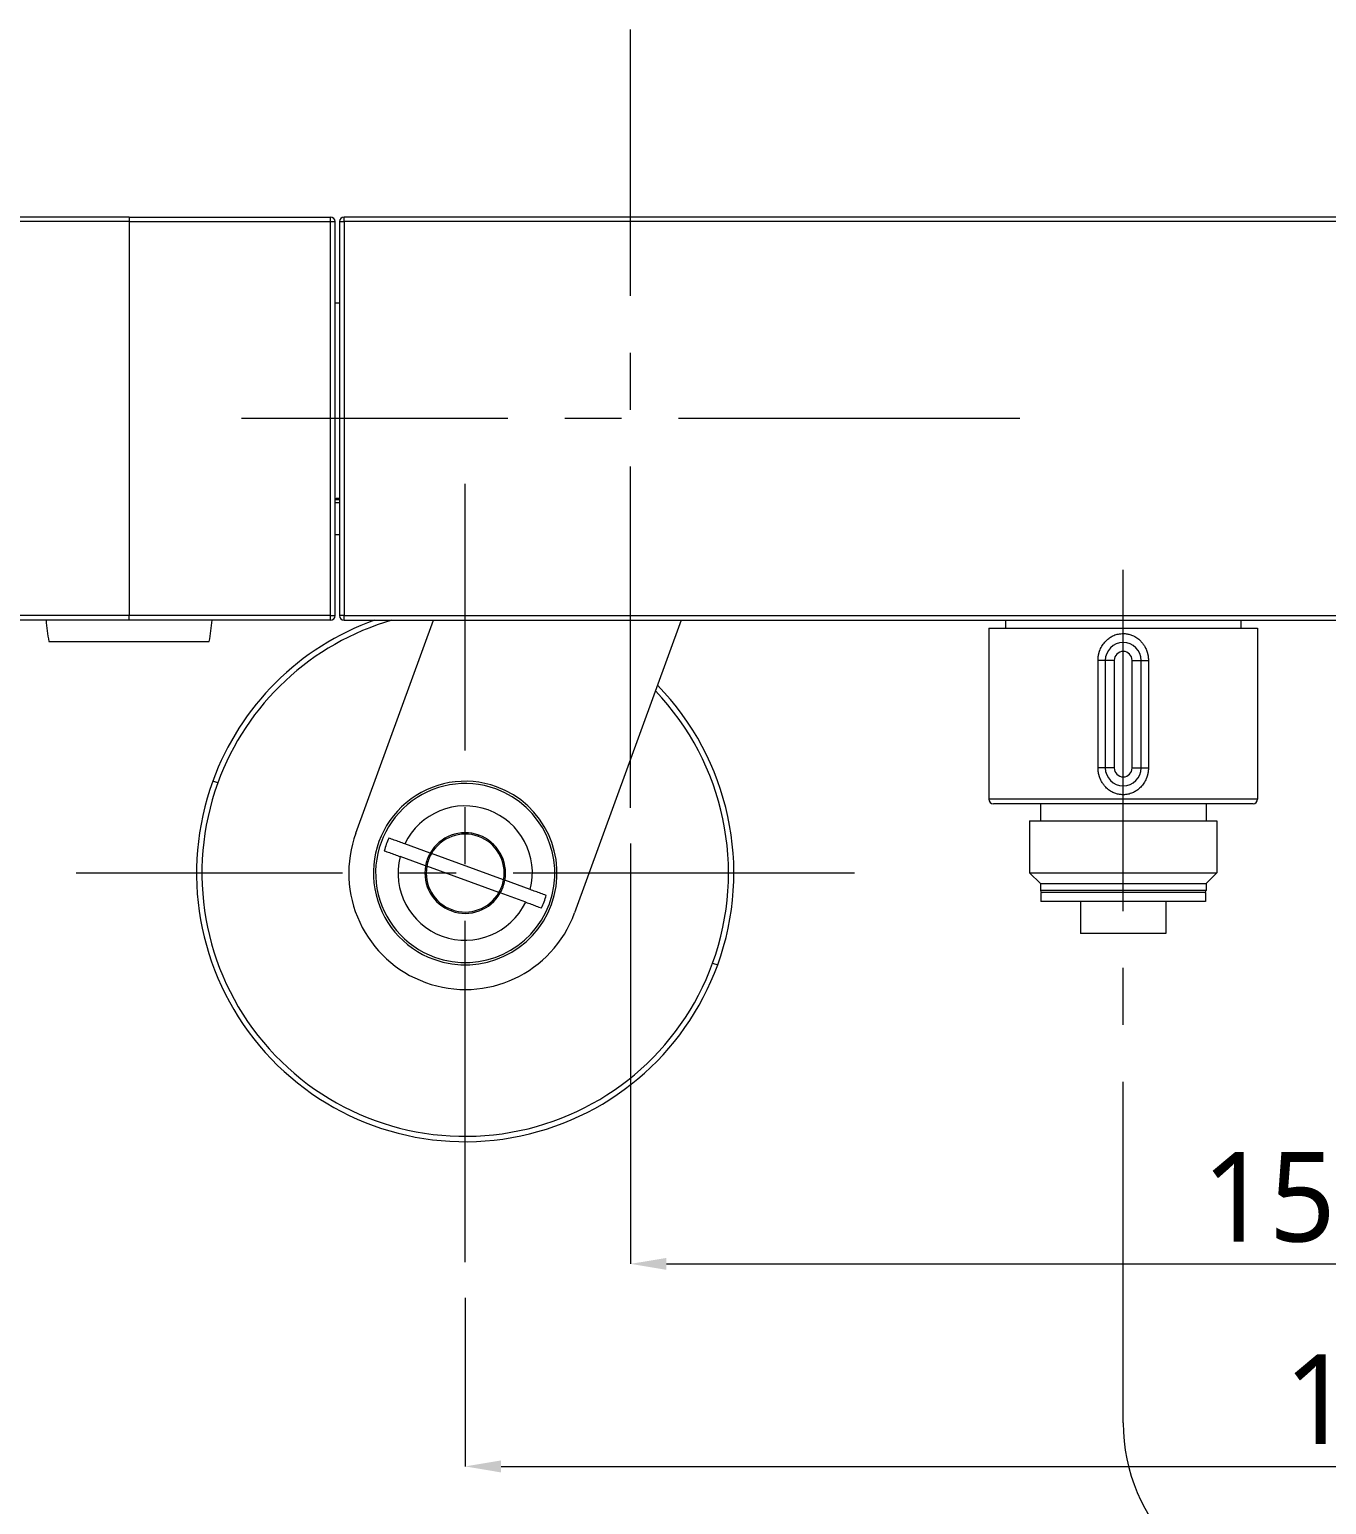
# Model space of a CAD drawing. Extents: x 4680 to 5808, y -3 to 824.
# Drawn here: x 4891.4 to 5036.2, y 124.2 to 288.9 of the extents above; entities that cross this region are included whole.
import ezdxf

# ---------------------------------------------------------------- set-up
doc = ezdxf.new("R2010")
doc.units = 0
doc.header["$LTSCALE"] = 4
doc.header["$MEASUREMENT"] = 0
doc.header["$PDMODE"] = 3
doc.header["$PDSIZE"] = -10
doc.linetypes.add('CENTER2', pattern=[28.575, 19.05, -3.175, 3.175, -3.175])
doc.layers.get('0').update_dxf_attribs({"linetype": 'CONTINUOUS'})
doc.layers.get('DEFPOINTS').update_dxf_attribs({"linetype": 'CONTINUOUS'})
doc.layers.add('1', color=7, linetype='CONTINUOUS')
doc.layers.add('Cneter', color=1, linetype='CENTER2', lineweight=13)
doc.styles.add('Daelim Dimension', font='NanumGothic.ttf')
doc.dimstyles.new('DEFAULT', dxfattribs={"dimscale": 2, "dimtxt": 2, "dimasz": 2, "dimexe": 0, "dimexo": 2, "dimgap": 1, "dimtad": 1, "dimdec": 1, "dimzin": 9, "dimdsep": 46, "dimtxsty": 'Daelim Dimension', "dimcen": 0.5, "dimclrd": 252, "dimclre": 252, "dimclrt": 3, "dimadec": 1, "dimazin": 0, "dimtfac": 1, "dimtdec": 1, "dimtix": 1, "dimtmove": 0, "dimatfit": 3, "dimfxl": 1, "dimtolj": 1, "dimtzin": 1, "dimlwd": 9, "dimlwe": 9, "dimarcsym": 0})

# ---------------------------------------------------------------- blocks, each defined once
blk = doc.blocks.new('*D17')
at = {"color": 5, "lineweight": 9, "ltscale": 0.5, "transparency": 16777216}
for p, q in [((4958.5, 198), (4958.5, 151.07)), ((5108.5, 198), (5108.5, 151.07)), ((4962.5, 151.07), (5104.5, 151.07))]:
    blk.add_line(p, q, dxfattribs=at)
at = {"color": 5, "ltscale": 0.5, "transparency": 16777216}
for points in [[(4962.5, 151.73), (4962.5, 150.4), (4958.5, 151.07)], [(5104.5, 151.73), (5104.5, 150.4), (5108.5, 151.07)]]:
    blk.add_solid(points, dxfattribs=at)
at = {"layer": 'DEFPOINTS', "color": 0, "ltscale": 0.5, "transparency": 16777216}
for p in [(4958.5, 202), (5108.5, 202), (5108.5, 151.07)]:
    blk.add_point(p, dxfattribs=at)
at = {"color": 7, "ltscale": 0.5, "transparency": 16777216, "insert": (5033.5, 158.49), "char_height": 10, "attachment_point": 5, "style": 'Daelim Dimension'}
blk.add_mtext('\\A1;150', dxfattribs=at)
blk = doc.blocks.new('*D18')
at = {"color": 5, "lineweight": 9, "ltscale": 0.5, "transparency": 16777216}
for p, q in [((4940.03, 147.26), (4940.03, 128.45)), ((5126.97, 147.26), (5126.97, 128.45)), ((4944.03, 128.45), (5122.97, 128.45))]:
    blk.add_line(p, q, dxfattribs=at)
at = {"color": 5, "ltscale": 0.5, "transparency": 16777216}
for points in [[(4944.03, 129.12), (4944.03, 127.78), (4940.03, 128.45)], [(5122.97, 129.12), (5122.97, 127.78), (5126.97, 128.45)]]:
    blk.add_solid(points, dxfattribs=at)
at = {"layer": 'DEFPOINTS', "color": 0, "ltscale": 0.5, "transparency": 16777216}
for p in [(4940.03, 151.26), (5126.97, 151.26), (5126.97, 128.45)]:
    blk.add_point(p, dxfattribs=at)
at = {"color": 7, "ltscale": 0.5, "transparency": 16777216, "insert": (5057.55, 135.89), "char_height": 10, "attachment_point": 5, "style": 'Daelim Dimension'}
blk.add_mtext('\\A1;150~250', dxfattribs=at)

msp = doc.modelspace()

# ---------------------------------------------------------------- linework, layer by layer
at = {"layer": '1', "color": 7, "linetype": 'Continuous', "lineweight": 13}
for p, q in [((4902.5, 267.45), (4887.5, 267.45)), ((4902.5, 267.45), (4887.5, 267.45)), ((4902.5, 267.95), (4902.5, 267.45)), ((4902.5, 267.95), (4902.5, 267.45)), ((4902.5, 267.45), (4902.5, 223.45)), ((4902.5, 267.45), (4925, 267.45)), ((4902.5, 267.45), (4902.5, 223.45)), ((4902.5, 267.45), (4925, 267.45)), ((4925, 267.45), (4925, 267.95)), ((4925, 267.45), (4925, 267.95)), ((4925, 223.45), (4925, 267.45)), ((4925, 267.45), (4925.5, 267.45)), ((4925, 267.45), (4925.5, 267.45)), ((4925, 223.45), (4925, 267.45)), ((4926, 267.45), (4926.5, 267.45)), ((4926, 267.45), (4926.5, 267.45)), ((4926.5, 267.45), (4926.5, 267.95)), ((4926.5, 267.45), (4926.5, 267.95)), ((5079.88, 267.45), (4926.5, 267.45)), ((4926.5, 267.45), (4926.5, 223.45)), ((5079.88, 267.45), (4926.5, 267.45)), ((4926.5, 267.45), (4926.5, 223.45)), ((4902.5, 223.45), (4887.5, 223.45)), ((4902.5, 223.45), (4887.5, 223.45)), ((4925, 223.45), (4902.5, 223.45)), ((4902.5, 222.95), (4902.5, 223.45)), ((4925, 223.45), (4902.5, 223.45)), ((4902.5, 222.95), (4902.5, 223.45)), ((4925, 223.45), (4925.5, 223.45)), ((4925, 222.95), (4925, 223.45)), ((4925, 223.45), (4925.5, 223.45)), ((4925, 222.95), (4925, 223.45)), ((4926.5, 223.45), (4926, 223.45)), ((4926.5, 223.45), (4926, 223.45)), ((4926.5, 222.95), (4926.5, 223.45)), ((4926.5, 223.45), (5079.88, 223.45)), ((4926.5, 222.95), (4926.5, 223.45)), ((4926.5, 223.45), (5079.88, 223.45)), ((5010.69, 206.45), (5010.69, 218.45)), ((5010.69, 206.45), (5010.69, 218.45)), ((5012.5, 218.45), (5011.5, 218.45)), ((5012.5, 218.45), (5011.5, 218.45)), ((5012.5, 218.45), (5012.5, 206.45)), ((5012.5, 218.45), (5012.5, 206.45)), ((5014.5, 218.45), (5015.5, 218.45)), ((5014.5, 206.45), (5014.5, 218.45)), ((5014.5, 206.45), (5014.5, 218.45)), ((5014.5, 218.45), (5015.5, 218.45)), ((5016.31, 218.45), (5016.31, 206.45)), ((5016.31, 218.45), (5016.31, 206.45)), ((5012.5, 206.45), (5011.5, 206.45)), ((5012.5, 206.45), (5011.5, 206.45)), ((5014.5, 206.45), (5015.5, 206.45)), ((5014.5, 206.45), (5015.5, 206.45)), ((4912.4, 204.77), (4911.84, 204.97)), ((5028.5, 202.95), (4998.5, 202.95)), ((5028.5, 202.95), (4998.5, 202.95)), ((4941.52, 198.8), (4941.57, 198.94)), ((5022.75, 192.75), (5004.25, 192.75)), ((5022.75, 192.75), (5004.25, 192.75)), ((4938.54, 190.62), (4938.49, 190.48)), ((4967.66, 184.65), (4968.22, 184.45))]:
    msp.add_line(p, q, dxfattribs=at)
at = {"layer": '1', "color": 7, "linetype": 'Continuous', "lineweight": 18}
for p, q in [((4902.5, 267.95), (4888, 267.95)), ((4902.5, 267.95), (4888, 267.95)), ((4902.5, 267.95), (4925, 267.95)), ((4902.5, 267.95), (4925, 267.95)), ((4925.5, 223.45), (4925.5, 267.45)), ((4925.5, 223.45), (4925.5, 267.45)), ((4926, 267.45), (4926, 223.45)), ((4926, 267.45), (4926, 223.45)), ((5079.88, 267.95), (4926.5, 267.95)), ((5079.88, 267.95), (4926.5, 267.95)), ((4925.5, 232.51), (4926, 232.5)), ((4925.5, 232.51), (4926, 232.5)), ((4902.5, 222.95), (4888, 222.95)), ((4902.5, 222.95), (4888, 222.95)), ((4925, 222.95), (4902.5, 222.95)), ((4925, 222.95), (4902.5, 222.95)), ((4926.5, 222.95), (5079.88, 222.95)), ((4926.5, 222.95), (5079.88, 222.95)), ((4927.82, 199.16), (4936.48, 222.95)), ((4964.15, 222.95), (4952.25, 190.26)), ((5000.35, 222.95), (5000.35, 222.05)), ((5000.35, 222.95), (5000.35, 222.05)), ((5026.65, 222.95), (5026.65, 222.05)), ((5026.65, 222.95), (5026.65, 222.05)), ((4998.5, 222.05), (5028.5, 222.05)), ((4998.5, 222.05), (4998.5, 202.95)), ((4998.5, 222.05), (5028.5, 222.05)), ((4998.5, 222.05), (4998.5, 202.95)), ((5028.5, 222.05), (5028.5, 202.95)), ((5028.5, 222.05), (5028.5, 202.95)), ((4893.54, 220.55), (4911.46, 220.55)), ((4893.54, 220.55), (4911.46, 220.55)), ((5011.5, 218.45), (5011.5, 206.45)), ((5011.5, 218.45), (5011.5, 206.45)), ((5015.5, 206.45), (5015.5, 218.45)), ((5015.5, 206.45), (5015.5, 218.45)), ((5028, 202.45), (4999, 202.45)), ((5028, 202.45), (4999, 202.45)), ((5004.25, 202.45), (5004.25, 200.55)), ((5004.25, 202.45), (5004.25, 200.55)), ((5022.75, 202.45), (5022.75, 200.55)), ((5022.75, 202.45), (5022.75, 200.55)), ((5003.05, 200.55), (5003.05, 194.75)), ((5003.05, 200.55), (5023.95, 200.55)), ((5003.05, 200.55), (5003.05, 194.75)), ((5003.05, 200.55), (5023.95, 200.55)), ((5023.95, 200.55), (5023.95, 194.75)), ((5023.95, 200.55), (5023.95, 194.75)), ((4936.12, 196.93), (4933.28, 197.97)), ((4935.61, 195.52), (4932.76, 196.56)), ((4944.32, 193.95), (4936.26, 196.88)), ((4943.8, 192.54), (4935.75, 195.47)), ((5004.25, 193.55), (5003.05, 194.75)), ((5003.05, 194.75), (5023.95, 194.75)), ((5003.05, 194.75), (5023.95, 194.75)), ((5004.25, 193.55), (5003.05, 194.75)), ((5022.75, 193.55), (5023.95, 194.75)), ((5022.75, 193.55), (5023.95, 194.75)), ((4947.3, 192.86), (4944.46, 193.9)), ((5004.25, 193.55), (5004.25, 192.75)), ((5004.25, 193.55), (5022.75, 193.55)), ((5004.25, 193.55), (5004.25, 192.75)), ((5004.25, 193.55), (5022.75, 193.55)), ((5022.75, 193.55), (5022.75, 192.75)), ((5022.75, 193.55), (5022.75, 192.75)), ((4946.79, 191.45), (4943.95, 192.49)), ((5022.7, 192.55), (5004.3, 192.55)), ((5004.3, 192.55), (5004.3, 191.55)), ((5022.7, 192.55), (5004.3, 192.55)), ((5004.3, 192.55), (5004.3, 191.55)), ((5022.7, 191.55), (5004.3, 191.55)), ((5022.7, 191.55), (5004.3, 191.55)), ((5008.75, 191.55), (5008.75, 187.95)), ((5008.75, 191.55), (5008.75, 187.95)), ((5018.25, 191.55), (5018.25, 187.95)), ((5018.25, 191.55), (5018.25, 187.95)), ((5022.7, 192.55), (5022.7, 191.55)), ((5022.7, 192.55), (5022.7, 191.55)), ((5018.25, 187.95), (5008.75, 187.95)), ((5018.25, 187.95), (5008.75, 187.95))]:
    msp.add_line(p, q, dxfattribs=at)
for centre, radius, start, end in [((4925, 267.45), 0.5, 0, 90), ((4925, 267.45), 0.5, 0, 90), ((4926.5, 267.45), 0.5, 90, 180), ((4926.5, 267.45), 0.5, 90, 180), ((4919.31, 225.05), 26.16, 184.6041, 189.9042), ((4919.31, 225.05), 26.16, 184.6041, 189.9042), ((4885.69, 225.05), 26.16, 350.0958, 355.3959), ((4885.69, 225.05), 26.16, 350.0958, 355.3959), ((4940.03, 194.71), 30, 109.7012, 160), ((4940.03, 194.71), 29.4, 106.1491, 160), ((4925, 223.45), 0.5, 270, 0), ((4925, 223.45), 0.5, 270, 0), ((4926.5, 223.45), 0.5, 180, 270), ((4926.5, 223.45), 0.5, 180, 270), ((5013.5, 218.45), 2, 360, 180), ((5013.5, 218.45), 2, 360, 180), ((4940.03, 194.71), 29.4, 340, 43.7622), ((4940.03, 194.71), 30, 340, 44.3219), ((5013.5, 206.45), 2, 180, 0), ((5013.5, 206.45), 2, 180, 0), ((4940.03, 194.71), 30, 160, 340), ((4940.03, 194.71), 29.4, 160, 340), ((4940.03, 194.71), 10.25, 70, 250), ((4940.03, 194.71), 10, 70, 250), ((4940.03, 194.71), 10.25, 250, 70), ((4940.03, 194.71), 10, 250, 70), ((4999, 202.95), 0.5, 180, 270), ((4999, 202.95), 0.5, 180, 270), ((5028, 202.95), 0.5, 270, 0), ((5028, 202.95), 0.5, 270, 0), ((4940.03, 194.71), 7.5, 70, 154.2608), ((4940.03, 194.71), 7.5, 345.7392, 70), ((4940.03, 194.71), 13, 160, 250), ((4940.03, 194.71), 9.38, 155.4114, 164.5886), ((4940.03, 194.71), 4.5, 70, 150.4059), ((4940.03, 194.71), 4.35, 70, 150.0718), ((4940.03, 194.71), 4.35, 349.9282, 70), ((4940.03, 194.71), 4.5, 349.5941, 70), ((4940.03, 194.71), 7.5, 165.7392, 250), ((4940.03, 194.71), 4.5, 150.4059, 169.5941), ((4940.03, 194.71), 4.35, 150.0718, 169.9282), ((4940.03, 194.71), 4.5, 169.5941, 250), ((4940.03, 194.71), 4.35, 169.9282, 250), ((4940.03, 194.71), 4.35, 330.0718, 349.9282), ((4940.03, 194.71), 4.5, 330.4059, 349.5941), ((5004.45, 192.75), 0.2, 180, 270), ((5004.45, 192.75), 0.2, 180, 270), ((5022.55, 192.75), 0.2, 270, 0), ((5022.55, 192.75), 0.2, 270, 0), ((4940.03, 194.71), 7.5, 250, 334.2608), ((4940.03, 194.71), 4.5, 250, 330.4059), ((4940.03, 194.71), 4.35, 250, 330.0718), ((4940.03, 194.71), 9.38, 335.4114, 344.5886), ((4940.03, 194.71), 13, 250, 340)]:
    msp.add_arc(centre, radius, start, end, dxfattribs=at)
at = {"layer": '1', "color": 7, "linetype": 'Continuous', "lineweight": 13}
for centre, start, end in [((5013.5, 218.45), 0, 180), ((5013.5, 218.45), 0, 180), ((5013.5, 206.45), 180, 0), ((5013.5, 206.45), 180, 0)]:
    msp.add_arc(centre, 1, start, end, dxfattribs=at)
at = {"layer": '1', "color": 7, "linetype": 'Continuous', "lineweight": 18}
for points, degree in [([(4925.5, 258.39), (4925.66, 258.39), (4925.83, 258.38), (4926, 258.38)], 3), ([(4925.5, 258.39), (4925.66, 258.39), (4925.83, 258.38), (4926, 258.38)], 3), ([(4925.5, 236.42), (4926, 236.43)], 1), ([(4925.5, 236.42), (4926, 236.43)], 1), ([(4933.28, 197.97), (4933.08, 198.04), (4932.69, 198.18), (4932.1, 198.4), (4931.7, 198.54), (4931.51, 198.61)], 3), ([(4930.99, 197.2), (4931.19, 197.13), (4931.58, 196.99), (4932.17, 196.77), (4932.57, 196.63), (4932.76, 196.56)], 3), ([(4949.07, 192.22), (4948.87, 192.29), (4948.48, 192.43), (4947.89, 192.65), (4947.5, 192.79), (4947.3, 192.86)], 3), ([(4946.79, 191.45), (4946.99, 191.38), (4947.38, 191.24), (4947.97, 191.02), (4948.36, 190.88), (4948.56, 190.81)], 3)]:
    msp.add_open_spline(points, degree=degree, dxfattribs=at)
at = {"layer": '1', "color": 7, "linetype": 'Continuous', "lineweight": 13}
msp.add_open_spline([(4926, 236.52), (4925.83, 236.52), (4925.67, 236.52), (4925.5, 236.51)], degree=3, dxfattribs=at)
msp.add_open_spline([(4926, 236.52), (4925.83, 236.52), (4925.67, 236.52), (4925.5, 236.51)], degree=3, dxfattribs=at)
for points, knots in [([(4925.5, 236.1), (4925.57, 236.1), (4925.73, 236.1), (4925.9, 236.1), (4926, 236.1)], [0, 0, 0, 0, 0.400824, 1, 1, 1, 1]), ([(4925.5, 236.1), (4925.57, 236.1), (4925.73, 236.1), (4925.9, 236.1), (4926, 236.1)], [0, 0, 0, 0, 0.400824, 1, 1, 1, 1]), ([(5011.5, 218.45), (5011.5, 218.45), (5011.5, 218.45), (5011.48, 218.45), (5011.46, 218.45), (5011.42, 218.45), (5011.4, 218.45), (5011.34, 218.45), (5011.31, 218.45), (5011.24, 218.45), (5011.2, 218.45), (5011.11, 218.45), (5011.06, 218.45), (5010.96, 218.45), (5010.91, 218.45), (5010.8, 218.45), (5010.75, 218.45), (5010.69, 218.45)], [0, 0, 0, 0, 0.124329, 0.124329, 0.249425, 0.249425, 0.374521, 0.374521, 0.499617, 0.499617, 0.624713, 0.624713, 0.749808, 0.749808, 0.874904, 0.874904, 1, 1, 1, 1]), ([(5011.5, 218.45), (5011.5, 218.45), (5011.5, 218.45), (5011.48, 218.45), (5011.46, 218.45), (5011.42, 218.45), (5011.4, 218.45), (5011.34, 218.45), (5011.31, 218.45), (5011.24, 218.45), (5011.2, 218.45), (5011.11, 218.45), (5011.06, 218.45), (5010.96, 218.45), (5010.91, 218.45), (5010.8, 218.45), (5010.75, 218.45), (5010.69, 218.45)], [0, 0, 0, 0, 0.124329, 0.124329, 0.249425, 0.249425, 0.374521, 0.374521, 0.499617, 0.499617, 0.624713, 0.624713, 0.749808, 0.749808, 0.874904, 0.874904, 1, 1, 1, 1]), ([(5015.5, 206.45), (5015.5, 206.45), (5015.51, 206.45), (5015.53, 206.45), (5015.54, 206.45), (5015.58, 206.45), (5015.6, 206.45), (5015.66, 206.45), (5015.69, 206.45), (5015.77, 206.45), (5015.81, 206.45), (5015.9, 206.45), (5015.94, 206.45), (5016.04, 206.45), (5016.09, 206.45), (5016.2, 206.45), (5016.26, 206.45), (5016.31, 206.45)], [0, 0, 0, 0, 0.124328, 0.124328, 0.249424, 0.249424, 0.37452, 0.37452, 0.499616, 0.499616, 0.624712, 0.624712, 0.749808, 0.749808, 0.874904, 0.874904, 1, 1, 1, 1]), ([(5015.5, 206.45), (5015.5, 206.45), (5015.51, 206.45), (5015.53, 206.45), (5015.54, 206.45), (5015.58, 206.45), (5015.6, 206.45), (5015.66, 206.45), (5015.69, 206.45), (5015.77, 206.45), (5015.81, 206.45), (5015.9, 206.45), (5015.94, 206.45), (5016.04, 206.45), (5016.09, 206.45), (5016.2, 206.45), (5016.26, 206.45), (5016.31, 206.45)], [0, 0, 0, 0, 0.124328, 0.124328, 0.249424, 0.249424, 0.37452, 0.37452, 0.499616, 0.499616, 0.624712, 0.624712, 0.749808, 0.749808, 0.874904, 0.874904, 1, 1, 1, 1])]:
    msp.add_open_spline(points, degree=3, knots=knots, dxfattribs=at)
at = {"layer": '1', "color": 7, "linetype": 'Continuous', "lineweight": 18}
for points, knots in [([(5010.69, 218.45), (5010.69, 218.46), (5010.69, 218.48), (5010.69, 218.51), (5010.69, 218.53), (5010.69, 218.56), (5010.69, 218.58), (5010.69, 218.61), (5010.69, 218.64), (5010.7, 218.66), (5010.7, 218.69), (5010.7, 218.72), (5010.7, 218.74), (5010.71, 218.77), (5010.71, 218.79), (5010.71, 218.82), (5010.71, 218.84), (5010.72, 218.87), (5010.72, 218.9), (5010.72, 218.92), (5010.73, 218.95), (5010.73, 218.97), (5010.74, 219), (5010.74, 219.03), (5010.75, 219.05), (5010.75, 219.08), (5010.76, 219.1), (5010.76, 219.13), (5010.77, 219.15), (5010.78, 219.18), (5010.78, 219.2), (5010.79, 219.23), (5010.79, 219.26), (5010.8, 219.28), (5010.81, 219.31), (5010.82, 219.33), (5010.82, 219.36), (5010.83, 219.38), (5010.84, 219.41), (5010.85, 219.43), (5010.86, 219.46), (5010.86, 219.48), (5010.87, 219.51), (5010.88, 219.53), (5010.89, 219.56), (5010.9, 219.58), (5010.91, 219.61), (5010.95, 219.72), (5011.04, 219.91), (5011.19, 220.16), (5011.36, 220.4), (5011.53, 220.6), (5011.71, 220.77), (5011.88, 220.91), (5012.07, 221.04), (5012.26, 221.15), (5012.47, 221.25), (5012.71, 221.34), (5012.97, 221.4), (5013.24, 221.44), (5013.48, 221.46), (5013.72, 221.45), (5013.93, 221.42), (5014.13, 221.38), (5014.34, 221.32), (5014.56, 221.24), (5014.79, 221.13), (5015.03, 220.98), (5015.25, 220.81), (5015.43, 220.64), (5015.59, 220.47), (5015.71, 220.32), (5015.82, 220.16), (5015.92, 219.99), (5016.01, 219.81), (5016.07, 219.68), (5016.11, 219.58), (5016.13, 219.53), (5016.14, 219.47), (5016.16, 219.42), (5016.18, 219.37), (5016.19, 219.32), (5016.21, 219.26), (5016.22, 219.21), (5016.23, 219.16), (5016.25, 219.11), (5016.26, 219.05), (5016.27, 219), (5016.28, 218.94), (5016.28, 218.89), (5016.29, 218.84), (5016.3, 218.78), (5016.3, 218.73), (5016.31, 218.67), (5016.31, 218.62), (5016.31, 218.56), (5016.31, 218.51), (5016.31, 218.47), (5016.31, 218.45)], [0, 0, 0, 0, 0.002874, 0.005744, 0.008613, 0.011479, 0.014343, 0.017205, 0.020065, 0.022924, 0.025781, 0.028637, 0.031493, 0.034348, 0.037202, 0.040056, 0.04291, 0.045765, 0.048619, 0.051475, 0.054331, 0.057188, 0.060046, 0.062906, 0.065767, 0.068631, 0.071496, 0.074363, 0.077233, 0.080106, 0.082982, 0.08586, 0.088742, 0.091628, 0.094517, 0.09741, 0.100307, 0.103209, 0.106115, 0.109025, 0.111941, 0.114862, 0.117788, 0.120719, 0.123656, 0.126599, 0.129548, 0.132504, 0.165431, 0.197621, 0.229374, 0.261003, 0.285623, 0.309961, 0.334168, 0.358397, 0.382803, 0.412529, 0.441756, 0.470777, 0.499895, 0.523272, 0.546472, 0.569646, 0.592945, 0.616519, 0.646903, 0.677221, 0.70778, 0.738882, 0.760221, 0.781507, 0.802835, 0.824296, 0.845984, 0.867985, 0.874085, 0.880164, 0.886223, 0.892264, 0.898288, 0.904298, 0.910295, 0.916282, 0.922259, 0.928229, 0.934194, 0.940156, 0.946116, 0.952077, 0.95804, 0.964006, 0.969979, 0.97596, 0.981951, 0.987953, 0.993969, 1, 1, 1, 1]), ([(5010.69, 218.45), (5010.69, 218.46), (5010.69, 218.48), (5010.69, 218.51), (5010.69, 218.53), (5010.69, 218.56), (5010.69, 218.58), (5010.69, 218.61), (5010.69, 218.64), (5010.7, 218.66), (5010.7, 218.69), (5010.7, 218.72), (5010.7, 218.74), (5010.71, 218.77), (5010.71, 218.79), (5010.71, 218.82), (5010.71, 218.84), (5010.72, 218.87), (5010.72, 218.9), (5010.72, 218.92), (5010.73, 218.95), (5010.73, 218.97), (5010.74, 219), (5010.74, 219.03), (5010.75, 219.05), (5010.75, 219.08), (5010.76, 219.1), (5010.76, 219.13), (5010.77, 219.15), (5010.78, 219.18), (5010.78, 219.2), (5010.79, 219.23), (5010.79, 219.26), (5010.8, 219.28), (5010.81, 219.31), (5010.82, 219.33), (5010.82, 219.36), (5010.83, 219.38), (5010.84, 219.41), (5010.85, 219.43), (5010.86, 219.46), (5010.86, 219.48), (5010.87, 219.51), (5010.88, 219.53), (5010.89, 219.56), (5010.9, 219.58), (5010.91, 219.61), (5010.95, 219.72), (5011.04, 219.91), (5011.19, 220.16), (5011.36, 220.4), (5011.53, 220.6), (5011.71, 220.77), (5011.88, 220.91), (5012.07, 221.04), (5012.26, 221.15), (5012.47, 221.25), (5012.71, 221.34), (5012.97, 221.4), (5013.24, 221.44), (5013.48, 221.46), (5013.72, 221.45), (5013.93, 221.42), (5014.13, 221.38), (5014.34, 221.32), (5014.56, 221.24), (5014.79, 221.13), (5015.03, 220.98), (5015.25, 220.81), (5015.43, 220.64), (5015.59, 220.47), (5015.71, 220.32), (5015.82, 220.16), (5015.92, 219.99), (5016.01, 219.81), (5016.07, 219.68), (5016.11, 219.58), (5016.13, 219.53), (5016.14, 219.47), (5016.16, 219.42), (5016.18, 219.37), (5016.19, 219.32), (5016.21, 219.26), (5016.22, 219.21), (5016.23, 219.16), (5016.25, 219.11), (5016.26, 219.05), (5016.27, 219), (5016.28, 218.94), (5016.28, 218.89), (5016.29, 218.84), (5016.3, 218.78), (5016.3, 218.73), (5016.31, 218.67), (5016.31, 218.62), (5016.31, 218.56), (5016.31, 218.51), (5016.31, 218.47), (5016.31, 218.45)], [0, 0, 0, 0, 0.002874, 0.005744, 0.008613, 0.011479, 0.014343, 0.017205, 0.020065, 0.022924, 0.025781, 0.028637, 0.031493, 0.034348, 0.037202, 0.040056, 0.04291, 0.045765, 0.048619, 0.051475, 0.054331, 0.057188, 0.060046, 0.062906, 0.065767, 0.068631, 0.071496, 0.074363, 0.077233, 0.080106, 0.082982, 0.08586, 0.088742, 0.091628, 0.094517, 0.09741, 0.100307, 0.103209, 0.106115, 0.109025, 0.111941, 0.114862, 0.117788, 0.120719, 0.123656, 0.126599, 0.129548, 0.132504, 0.165431, 0.197621, 0.229374, 0.261003, 0.285623, 0.309961, 0.334168, 0.358397, 0.382803, 0.412529, 0.441756, 0.470777, 0.499895, 0.523272, 0.546472, 0.569646, 0.592945, 0.616519, 0.646903, 0.677221, 0.70778, 0.738882, 0.760221, 0.781507, 0.802835, 0.824296, 0.845984, 0.867985, 0.874085, 0.880164, 0.886223, 0.892264, 0.898288, 0.904298, 0.910295, 0.916282, 0.922259, 0.928229, 0.934194, 0.940156, 0.946116, 0.952077, 0.95804, 0.964006, 0.969979, 0.97596, 0.981951, 0.987953, 0.993969, 1, 1, 1, 1]), ([(5016.31, 206.45), (5016.31, 206.44), (5016.31, 206.43), (5016.31, 206.4), (5016.31, 206.37), (5016.31, 206.35), (5016.31, 206.32), (5016.31, 206.3), (5016.31, 206.27), (5016.31, 206.24), (5016.31, 206.22), (5016.3, 206.19), (5016.3, 206.17), (5016.3, 206.14), (5016.3, 206.11), (5016.29, 206.09), (5016.29, 206.06), (5016.29, 206.04), (5016.28, 206.01), (5016.28, 205.98), (5016.27, 205.96), (5016.27, 205.93), (5016.27, 205.91), (5016.26, 205.88), (5016.26, 205.86), (5016.25, 205.83), (5016.25, 205.8), (5016.24, 205.78), (5016.23, 205.75), (5016.23, 205.73), (5016.22, 205.7), (5016.22, 205.68), (5016.21, 205.65), (5016.2, 205.63), (5016.19, 205.6), (5016.19, 205.57), (5016.18, 205.55), (5016.17, 205.52), (5016.16, 205.5), (5016.16, 205.47), (5016.15, 205.45), (5016.14, 205.42), (5016.13, 205.4), (5016.12, 205.37), (5016.11, 205.35), (5016.1, 205.32), (5016.09, 205.3), (5016.05, 205.19), (5015.96, 205), (5015.82, 204.74), (5015.65, 204.51), (5015.47, 204.31), (5015.29, 204.14), (5015.12, 204), (5014.94, 203.87), (5014.75, 203.76), (5014.53, 203.66), (5014.29, 203.57), (5014.03, 203.5), (5013.77, 203.46), (5013.52, 203.45), (5013.29, 203.46), (5013.08, 203.48), (5012.87, 203.53), (5012.66, 203.59), (5012.44, 203.67), (5012.21, 203.78), (5011.98, 203.93), (5011.75, 204.1), (5011.57, 204.27), (5011.42, 204.44), (5011.3, 204.59), (5011.19, 204.75), (5011.09, 204.92), (5011, 205.09), (5010.93, 205.23), (5010.9, 205.33), (5010.88, 205.38), (5010.86, 205.43), (5010.84, 205.48), (5010.83, 205.54), (5010.81, 205.59), (5010.8, 205.64), (5010.78, 205.7), (5010.77, 205.75), (5010.76, 205.8), (5010.75, 205.86), (5010.74, 205.91), (5010.73, 205.96), (5010.72, 206.02), (5010.71, 206.07), (5010.71, 206.12), (5010.7, 206.18), (5010.7, 206.23), (5010.69, 206.29), (5010.69, 206.34), (5010.69, 206.4), (5010.69, 206.44), (5010.69, 206.45)], [0, 0, 0, 0, 0.002874, 0.005745, 0.008613, 0.011479, 0.014343, 0.017205, 0.020065, 0.022924, 0.025782, 0.028638, 0.031493, 0.034348, 0.037203, 0.040057, 0.042911, 0.045766, 0.04862, 0.051476, 0.054332, 0.057189, 0.060047, 0.062907, 0.065768, 0.068632, 0.071497, 0.074365, 0.077235, 0.080107, 0.082983, 0.085862, 0.088744, 0.091629, 0.094519, 0.097412, 0.100309, 0.10321, 0.106116, 0.109027, 0.111943, 0.114863, 0.117789, 0.120721, 0.123658, 0.126601, 0.12955, 0.132505, 0.165432, 0.197623, 0.229377, 0.261007, 0.285628, 0.309966, 0.334174, 0.358404, 0.382812, 0.412539, 0.441766, 0.470788, 0.499905, 0.523281, 0.54648, 0.569654, 0.592953, 0.616529, 0.646912, 0.677229, 0.707787, 0.738885, 0.760222, 0.781507, 0.802833, 0.824295, 0.845982, 0.867984, 0.874085, 0.880164, 0.886223, 0.892264, 0.898288, 0.904299, 0.910296, 0.916282, 0.92226, 0.92823, 0.934195, 0.940157, 0.946117, 0.952078, 0.958041, 0.964007, 0.96998, 0.975961, 0.981952, 0.987954, 0.993969, 1, 1, 1, 1]), ([(5016.31, 206.45), (5016.31, 206.44), (5016.31, 206.43), (5016.31, 206.4), (5016.31, 206.37), (5016.31, 206.35), (5016.31, 206.32), (5016.31, 206.3), (5016.31, 206.27), (5016.31, 206.24), (5016.31, 206.22), (5016.3, 206.19), (5016.3, 206.17), (5016.3, 206.14), (5016.3, 206.11), (5016.29, 206.09), (5016.29, 206.06), (5016.29, 206.04), (5016.28, 206.01), (5016.28, 205.98), (5016.27, 205.96), (5016.27, 205.93), (5016.27, 205.91), (5016.26, 205.88), (5016.26, 205.86), (5016.25, 205.83), (5016.25, 205.8), (5016.24, 205.78), (5016.23, 205.75), (5016.23, 205.73), (5016.22, 205.7), (5016.22, 205.68), (5016.21, 205.65), (5016.2, 205.63), (5016.19, 205.6), (5016.19, 205.57), (5016.18, 205.55), (5016.17, 205.52), (5016.16, 205.5), (5016.16, 205.47), (5016.15, 205.45), (5016.14, 205.42), (5016.13, 205.4), (5016.12, 205.37), (5016.11, 205.35), (5016.1, 205.32), (5016.09, 205.3), (5016.05, 205.19), (5015.96, 205), (5015.82, 204.74), (5015.65, 204.51), (5015.47, 204.31), (5015.29, 204.14), (5015.12, 204), (5014.94, 203.87), (5014.75, 203.76), (5014.53, 203.66), (5014.29, 203.57), (5014.03, 203.5), (5013.77, 203.46), (5013.52, 203.45), (5013.29, 203.46), (5013.08, 203.48), (5012.87, 203.53), (5012.66, 203.59), (5012.44, 203.67), (5012.21, 203.78), (5011.98, 203.93), (5011.75, 204.1), (5011.57, 204.27), (5011.42, 204.44), (5011.3, 204.59), (5011.19, 204.75), (5011.09, 204.92), (5011, 205.09), (5010.93, 205.23), (5010.9, 205.33), (5010.88, 205.38), (5010.86, 205.43), (5010.84, 205.48), (5010.83, 205.54), (5010.81, 205.59), (5010.8, 205.64), (5010.78, 205.7), (5010.77, 205.75), (5010.76, 205.8), (5010.75, 205.86), (5010.74, 205.91), (5010.73, 205.96), (5010.72, 206.02), (5010.71, 206.07), (5010.71, 206.12), (5010.7, 206.18), (5010.7, 206.23), (5010.69, 206.29), (5010.69, 206.34), (5010.69, 206.4), (5010.69, 206.44), (5010.69, 206.45)], [0, 0, 0, 0, 0.002874, 0.005745, 0.008613, 0.011479, 0.014343, 0.017205, 0.020065, 0.022924, 0.025782, 0.028638, 0.031493, 0.034348, 0.037203, 0.040057, 0.042911, 0.045766, 0.04862, 0.051476, 0.054332, 0.057189, 0.060047, 0.062907, 0.065768, 0.068632, 0.071497, 0.074365, 0.077235, 0.080107, 0.082983, 0.085862, 0.088744, 0.091629, 0.094519, 0.097412, 0.100309, 0.10321, 0.106116, 0.109027, 0.111943, 0.114863, 0.117789, 0.120721, 0.123658, 0.126601, 0.12955, 0.132505, 0.165432, 0.197623, 0.229377, 0.261007, 0.285628, 0.309966, 0.334174, 0.358404, 0.382812, 0.412539, 0.441766, 0.470788, 0.499905, 0.523281, 0.54648, 0.569654, 0.592953, 0.616529, 0.646912, 0.677229, 0.707787, 0.738885, 0.760222, 0.781507, 0.802833, 0.824295, 0.845982, 0.867984, 0.874085, 0.880164, 0.886223, 0.892264, 0.898288, 0.904299, 0.910296, 0.916282, 0.92226, 0.92823, 0.934195, 0.940157, 0.946117, 0.952078, 0.958041, 0.964007, 0.96998, 0.975961, 0.981952, 0.987954, 0.993969, 1, 1, 1, 1])]:
    msp.add_open_spline(points, degree=3, knots=knots, dxfattribs=at)
at = {"layer": '1', "color": 7, "linetype": 'Continuous', "lineweight": 13}
for points, weights in [([(5015.5, 218.45), (5015.5, 218.45), (5015.81, 218.45), (5016.31, 218.45)], [1.17169096587, 0.972300518482, 0.946579155725, 1.0945268776]), ([(5015.5, 218.45), (5015.5, 218.45), (5015.81, 218.45), (5016.31, 218.45)], [1.17169096587, 0.972300518482, 0.946579155725, 1.0945268776]), ([(5011.5, 206.45), (5011.5, 206.45), (5011.19, 206.45), (5010.69, 206.45)], [1.17169151653, 0.972300932344, 0.946579114089, 1.09452606176]), ([(5011.5, 206.45), (5011.5, 206.45), (5011.19, 206.45), (5010.69, 206.45)], [1.17169151653, 0.972300932344, 0.946579114089, 1.09452606176])]:
    msp.add_rational_spline(points, weights, degree=3, dxfattribs=at)
at = {"layer": 'Cneter', "lineweight": 5, "ltscale": 0.5}
for p, q in [((4958.5, 202), (4958.5, 288.9)), ((5001.95, 245.45), (4915.05, 245.45)), ((4940.03, 151.26), (4940.03, 238.16)), ((5013.5, 133.31), (5013.5, 232.84)), ((4983.48, 194.71), (4896.58, 194.71))]:
    msp.add_line(p, q, dxfattribs=at)
msp.add_arc((5033.5, 133.31), 20, 180, 270, dxfattribs=at)

# ---------------------------------------------------------------- dimensions: what is measured, and where the dimension line sits
at = {"color": 5, "ltscale": 0.5}
dim = msp.add_linear_dim(base=(5108.5, 151.07), p1=(4958.5, 202), p2=(5108.5, 202), dimstyle='DEFAULT', override={"dimtxt": 5, "dimclrd": 5, "dimclre": 5, "dimclrt": 7}, dxfattribs=at)
dim.commit()
dim.dimension.update_dxf_attribs({"geometry": '*D17', "text_midpoint": (5033.5, 158.49)})
dim = msp.add_linear_dim(base=(5126.97, 128.45), p1=(4940.03, 151.26), p2=(5126.97, 151.26), text='150~250', dimstyle='DEFAULT', override={"dimtxt": 5, "dimclrd": 5, "dimclre": 5, "dimclrt": 7}, dxfattribs=at)
dim.commit()
dim.dimension.update_dxf_attribs({"geometry": '*D18', "text_midpoint": (5057.55, 128.45), "dimtype": 160})

doc.saveas('drawing.dxf')
